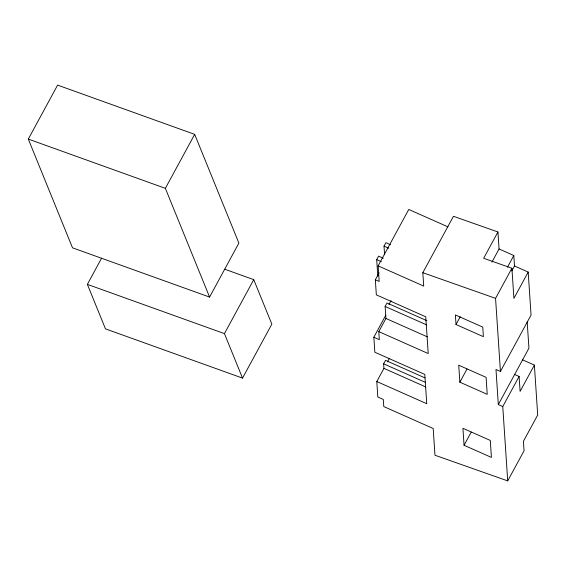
<?xml version="1.0" encoding="UTF-8"?>
<svg xmlns="http://www.w3.org/2000/svg" width="566" height="566" viewBox="0 0 566 566"><rect width="100%" height="100%" fill="white"/><g stroke="black" fill="none" stroke-linecap="round" stroke-linejoin="round"><path stroke-width="0.85" d="M28.3 139.087L57.605 85.112L194.676 134.361L238.887 243.09L209.576 297.072L72.512 247.823L28.3 139.087L165.364 188.337L209.576 297.072M224.674 269.197L253.752 279.646L271.843 324.134L242.531 378.109L105.467 328.86L87.376 284.373L101.611 258.153M165.364 188.337L194.676 134.361M242.531 378.109L224.44 333.622L253.752 279.646M377.791 276.059L376.694 259.631L378.576 256.172L383.232 258.245M384.597 254.785L384.024 246.139L385.906 242.68L390.561 244.745M379.121 272.812L375.343 279.774L379.178 281.479L378.138 265.857L408.758 209.455L447.947 226.853M385.8 315.198L373.843 337.216L379.326 339.642L378.788 331.612L385.927 318.46L385.128 306.454L387.01 302.994L426.863 320.689M388.991 304.466L391.085 300.603M378.138 265.857L423.715 286.092L422.823 272.692L453.451 216.29L497.938 231.982L499.063 248.969L491.925 262.115M522.46 359.799L534.382 365.091L537.7 414.998L523.423 441.296L524.052 450.784L507.709 480.888L434.971 455.234L433.195 428.504L383.776 406.565L383.302 399.44L377.826 397.007L376.793 381.526L383.932 368.374L383.628 363.818L385.51 360.358L424.988 377.89M387.491 361.83L389.167 358.745M497.938 231.982L483.661 258.28L511.905 268.249L513.914 298.36L528.191 272.062L514.508 265.992L513.815 255.514L499.063 248.969M456.019 324.523L455.382 314.944L482.748 327.091L483.385 336.671L456.019 324.523L460.222 316.783M507.483 267.173L513.815 255.514M507.709 480.888L502.764 406.544L498.321 404.577L495.986 369.471L500.429 371.445L495.561 298.353L511.905 268.249M511.82 270.937L514.508 265.992M459.861 382.177L458.729 365.204L486.095 377.352L487.22 394.325L459.861 382.177L467 369.032M500.429 371.445L531.05 315.05L528.191 272.062M464.056 445.265L462.924 428.285L490.29 440.44L491.422 457.413L464.056 445.265L471.195 432.113M498.321 404.577L528.941 348.175L527.187 321.849M502.764 406.544L519.107 376.447L514.664 374.473M534.382 365.091L520.097 391.382L519.107 376.447M422.823 272.692L495.561 298.353M87.376 284.373L224.44 333.622M384.024 246.139L388.679 248.205M376.694 259.631L381.357 261.704M385.128 306.454L426.573 324.856M385.927 318.46L427.372 336.862M378.788 331.612L428.207 353.552L425.759 316.804L376.34 294.865L375.343 279.774M383.628 363.818L425.526 382.418M383.932 368.374L425.83 386.981M376.793 381.526L426.75 403.707L424.797 374.409L374.841 352.229L373.843 337.216"/></g></svg>
